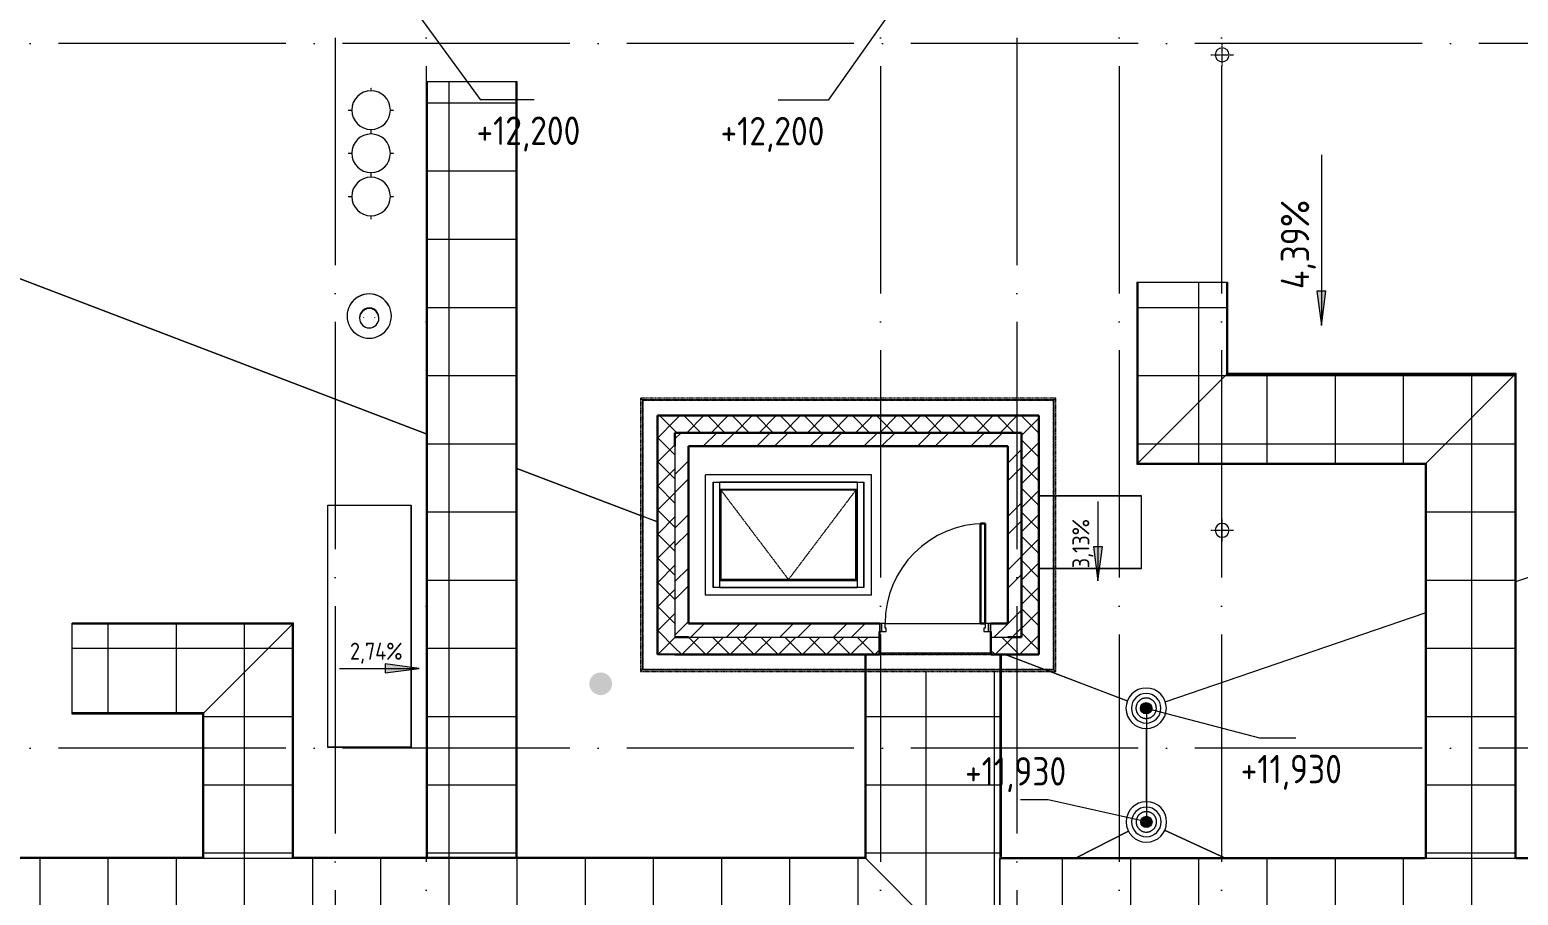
# Model space of a CAD drawing. Header units: millimetres. Extents: x -88595 to 880822, y -1054509 to -148035.
# Drawn here: x 543276 to 556376, y -275547 to -267932 of the extents above; entities that cross this region are included whole.
import ezdxf

# ---------------------------------------------------------------- set-up
doc = ezdxf.new("R2010")
doc.units = ezdxf.units.MM
for name, pattern in [('ADSK_Линия сетки', [25, 20, -2.5, 0, -2.5]), ('ADSK_Осевая', [14, 10, -2, 0, -2]), ('ADSK_Сверху', [4.5, 3, -1.5]), ('Сверху', [3.96875, 2.38125, -1.5875])]:
    doc.linetypes.add(name, pattern=pattern)
for name, color, linetype, lineweight in [('Воздуховоды', 7, 'Continuous', 18), ('Двери', 7, 'Continuous', 9), ('Крыша', 7, 'Continuous', 9), ('Линии', 7, 'Continuous', 9), ('Обобщенные модели', 7, 'Continuous', 18), ('Оборудование', 7, 'Continuous', 18), ('Ограждение', 7, 'Continuous', 9), ('Оси', 7, 'Continuous', 9), ('Отметки', 7, 'Continuous', 9), ('Размеры', 7, 'Continuous', 9), ('Стены внутренние', 7, 'Continuous', 18), ('Стены наружные', 7, 'Continuous', 18), ('Стены штриховка', 7, 'Continuous', 9), ('Трубопровод', 7, 'Continuous', 18), ('Узлы', 7, 'Continuous', 18)]:
    doc.layers.add(name, color=color, linetype=linetype, lineweight=lineweight)
doc.styles.add('GOST Common_2', font='GOST_Common.ttf', dxfattribs={"width": 0.9, "height": 350})
doc.styles.add('GOST Common_5', font='GOST_Common.ttf', dxfattribs={"width": 0.9, "height": 5})
pattern_1 = [(0, (548766.5, 663825.2), (0, 600), []), (90, (548766.5, 663825.2), (-600, 4e-14), [])]

# ---------------------------------------------------------------- blocks, each defined once
blk = doc.blocks.new('Кровля')
at = {"layer": 'Ограждение'}
h = blk.add_hatch(dxfattribs=at)
h.set_pattern_fill('FP_127', color=256, style=0, pattern_type=2)
h.set_pattern_definition([(0, (553541.5, 663825.2), (0, 600), []), (90, (553541.5, 663825.2), (-424.264, 3e-14), [])])
h.paths.add_polyline_path([(559041, 651222), (559041, 658050), (559031, 658050), (559031, 651222)])
h = blk.add_hatch(dxfattribs=at)
h.set_pattern_fill('FP_18', color=256, style=0, pattern_type=2)
h.set_pattern_definition(pattern_1)
h.paths.add_polyline_path([(559041, 651222), (559821, 651222), (559821, 658050), (559041, 658050), (559041, 651330)])
h = blk.add_hatch(dxfattribs=at)
h.set_pattern_fill('FP_126', color=256, style=0, pattern_type=2)
h.set_pattern_definition([(0, (554655.5, 663825.2), (0, 600), []), (90, (554655.5, 663825.2), (-424.264, 3e-14), [])])
h.paths.add_polyline_path([(559831, 651222), (559831, 658050), (559821, 658050), (559821, 651222)])
h = blk.add_hatch(dxfattribs=at)
h.set_pattern_fill('FP_125', color=256, style=0, pattern_type=2)
h.set_pattern_definition([(0, (556669, 663825.2), (0, 600), []), (90, (556669, 663825.2), (-424.264, 3e-14), [])])
h.paths.add_polyline_path([(565286, 654683), (565296, 654693), (565296, 656283), (565286, 656283), (565286, 654693)])
h = blk.add_hatch(dxfattribs=at)
h.set_pattern_fill('FP_18', color=256, style=0, pattern_type=2)
h.set_pattern_definition(pattern_1)
h.paths.add_polyline_path([(565296, 654693), (566076, 655473), (566076, 656283), (565296, 656283), (565296, 654792)])
h = blk.add_hatch(dxfattribs=at)
h.set_pattern_fill('FP_124', color=256, style=0, pattern_type=2)
h.set_pattern_definition([(0, (557783, 663825.2), (0, 600), []), (90, (557783, 663825.2), (-424.264, 3e-14), [])])
h.paths.add_polyline_path([(566076, 655473), (566086, 655483), (566086, 656283), (566076, 656283), (566076, 655483)])
h = blk.add_hatch(dxfattribs=at)
h.set_pattern_fill('FP_18', color=256, style=0, pattern_type=2)
h.set_pattern_definition(pattern_1)
h.paths.add_polyline_path([(566710, 654693), (567833, 654693), (568613, 655473), (566076, 655473), (565296, 654693), (566618, 654693)])
h = blk.add_hatch(dxfattribs=at)
h.set_pattern_fill('FP_122', color=256, style=0, pattern_type=2)
h.set_pattern_definition([(0, (548766.5, 660011.07), (0, 424.264), []), (90, (548766.5, 660011.1), (-600, 4e-14), [])])
h.paths.add_polyline_path([(568592, 655473), (568613, 655473), (568623, 655483), (566086, 655483), (566076, 655473), (568292, 655473)])
h = blk.add_hatch(dxfattribs=at)
h.set_pattern_fill('FP_25', color=256, style=0, pattern_type=2)
h.set_pattern_definition(pattern_1)
h.paths.add_polyline_path([(567920, 651212), (568613, 651212), (568613, 655473), (567833, 654693), (567833, 651212)])
h = blk.add_hatch(dxfattribs=at)
h.set_pattern_fill('FP_120', color=256, style=0, pattern_type=2)
h.set_pattern_definition([(0, (559051.7, 663825.2), (0, 600), []), (90, (559051.72, 663825.2), (-424.264, 3e-14), [])])
h.paths.add_polyline_path([(568613, 651212), (568623, 651212), (568623, 655483), (568613, 655473), (568613, 651222)])
h = blk.add_hatch(dxfattribs=at)
h.set_pattern_fill('FP_123', color=256, style=0, pattern_type=2)
h.set_pattern_definition([(0, (548766.5, 658897.07), (0, 424.264), []), (90, (548766.5, 658897.1), (-600, 4e-14), [])])
h.paths.add_polyline_path([(567823, 654683), (567833, 654693), (565296, 654693), (565286, 654683), (567548, 654683)])
h = blk.add_hatch(dxfattribs=at)
h.set_pattern_fill('FP_121', color=256, style=0, pattern_type=2)
h.set_pattern_definition([(0, (557937.7, 663825.2), (0, 600), []), (90, (557937.72, 663825.2), (-424.264, 3e-14), [])])
h.paths.add_polyline_path([(567823, 651212), (567833, 651212), (567833, 654693), (567823, 654683), (567823, 651222)])
h = blk.add_hatch(dxfattribs=at)
h.set_pattern_fill('FP_81', color=256, style=0, pattern_type=2)
h.set_pattern_definition([(0, (548766.5, 656956.8), (0, 424.264), []), (90, (548766.5, 656956.8), (-600, 4e-14), [])])
h.paths.add_polyline_path([(557856, 653274), (557866, 653284), (555916, 653284), (555916, 653274), (557500, 653274)])
h = blk.add_hatch(dxfattribs=at)
h.set_pattern_fill('FP_18', color=256, style=0, pattern_type=2)
h.set_pattern_definition(pattern_1)
h.paths.add_polyline_path([(557076, 652494), (557856, 653274), (555916, 653274), (555916, 652494), (556942, 652494)])
h = blk.add_hatch(dxfattribs=at)
h.set_pattern_fill('FP_18', color=256, style=0, pattern_type=2)
h.set_pattern_definition(pattern_1)
h.paths.add_polyline_path([(557128, 651212), (557856, 651212), (557856, 653274), (557076, 652494), (557076, 651212)])
h = blk.add_hatch(dxfattribs=at)
h.set_pattern_fill('FP_83', color=256, style=0, pattern_type=2)
h.set_pattern_definition([(0, (551718, 663825.2), (0, 600), []), (90, (551718, 663825.2), (-424.264, 3e-14), [])])
h.paths.add_polyline_path([(557866, 651212), (557866, 653284), (557856, 653274), (557856, 651212)])
h = blk.add_hatch(dxfattribs=at)
h.set_pattern_fill('FP_18', color=256, style=0, pattern_type=2)
h.set_pattern_definition(pattern_1)
h.paths.add_polyline_path([(564082, 650032), (564082, 652858), (562902, 652858), (562902, 651212), (564013, 650102)])
h.paths.add_polyline_path([(564001, 653008), (564001, 653022), (563021, 653022), (563021, 653008), (563884, 653008)])
h = blk.add_hatch(dxfattribs=at)
h.set_pattern_fill('FP_64', color=256, style=0, pattern_type=2)
h.set_pattern_definition([(0, (557477.2, 663825.2), (0, 600), []), (90, (557477.2, 663825.2), (-424.264, 3e-14), [])])
h.paths.add_polyline_path([(562902, 651212), (562902, 652858), (562892, 652858), (562892, 651222)])
h = blk.add_hatch(dxfattribs=at)
h.set_pattern_fill('FP_63', color=256, style=0, pattern_type=2)
h.set_pattern_definition([(0, (554781.2, 663825.2), (0, 600), []), (90, (554781.2, 663825.2), (-424.264, 3e-14), [])])
h.paths.add_polyline_path([(564082, 651212), (564092, 651222), (564092, 652858), (564082, 652858), (564082, 651222)])
h = blk.add_hatch(dxfattribs=at)
h.set_pattern_fill('FP_80', color=256, style=0, pattern_type=2)
h.set_pattern_definition([(0, (548766.5, 659752.8), (0, 424.264), []), (90, (548766.5, 659752.8), (-600, 4e-14), [])])
h.paths.add_polyline_path([(557066, 652484), (557076, 652494), (555916, 652494), (555916, 652484), (556942, 652484)])
h = blk.add_hatch(dxfattribs=at)
h.set_pattern_fill('FP_82', color=256, style=0, pattern_type=2)
h.set_pattern_definition([(0, (554514, 663825.2), (0, 600), []), (90, (554514, 663825.2), (-424.264, 3e-14), [])])
h.paths.add_polyline_path([(557076, 651212), (557076, 652494), (557066, 652484), (557066, 651212)])
h = blk.add_hatch(dxfattribs=at)
h.set_pattern_fill('FP_25', color=256, style=0, pattern_type=2)
h.set_pattern_definition(pattern_1)
h.paths.add_polyline_path([(564082, 650032), (562902, 651212), (516283, 651212), (516283, 650032), (564013, 650032)])
h = blk.add_hatch(dxfattribs=at)
h.set_pattern_fill('FP_66', color=256, style=0, pattern_type=2)
h.set_pattern_definition([(0, (548766.5, 655875.84), (0, 424.264), []), (90, (548766.5, 655875.84), (-600, 4e-14), [])])
h.paths.add_polyline_path([(562892, 651212), (562902, 651212), (562892, 651222), (557866, 651222), (557866, 651212), (562710, 651212)])
h.paths.add_polyline_path([(517681, 651212), (534310, 651212), (534300, 651222), (517083, 651222), (517083, 651212)])
h.paths.add_polyline_path([(557066, 651212), (557066, 651222), (535100, 651222), (535090, 651212), (556756, 651212)])
h = blk.add_hatch(dxfattribs=at)
h.set_pattern_fill('FP_67', color=256, style=0, pattern_type=2)
h.set_pattern_definition([(0, (548766.5, 655870.84), (0, 424.264), []), (90, (548766.5, 655870.84), (-600, 4e-14), [])])
h.paths.add_polyline_path([(564082, 651212), (567823, 651212), (567823, 651222), (564092, 651222)])
h.paths.add_polyline_path([(582872, 651212), (582882, 651212), (582882, 651222), (578182, 651222), (578182, 651212), (582806, 651212)])
h.paths.add_polyline_path([(571270, 651212), (577382, 651212), (577382, 651222), (568623, 651222), (568623, 651212), (570897, 651212)])
h = blk.add_hatch(dxfattribs=at)
h.set_pattern_fill('FP_68', color=256, style=0, pattern_type=2)
h.set_pattern_definition([(0, (548766.5, 663815.2), (0, 600), []), (90, (548766.5, 663815.2), (-600, 4e-14), [])])
h.paths.add_polyline_path([(573130, 650032), (582882, 650032), (582882, 651212), (564082, 651212), (564082, 650032), (572758, 650032)])
at = {"layer": 'Отметки'}
h = blk.add_hatch(color=256, dxfattribs=at)
edge = h.paths.add_edge_path()
edge.add_arc((565369, 652535), 50, 0, 360)
h = blk.add_hatch(color=256, dxfattribs=at)
edge = h.paths.add_edge_path()
edge.add_arc((565371, 651535), 50, 0, 360)
at = {"layer": 'Размеры'}
for points in [[(566911, 655904), (566951, 656204), (566872, 656204)], [(564945, 653655), (564984, 653955), (564905, 653955)], [(558970, 652886), (558670, 652925), (558670, 652846)]]:
    blk.add_hatch(color=256, dxfattribs=at).paths.add_polyline_path(points)
at = {"layer": 'Узлы'}
blk.add_hatch(color=256, dxfattribs=at).paths.add_polyline_path([(560568, 652650), (560594, 652654), (560618, 652664), (560639, 652680), (560655, 652700), (560665, 652725), (560668, 652750), (560665, 652776), (560655, 652800), (560639, 652821), (560618, 652837), (560594, 652847), (560568, 652850), (560542, 652847), (560518, 652837), (560497, 652821), (560481, 652800), (560471, 652776), (560468, 652750), (560471, 652725), (560481, 652700), (560497, 652680), (560518, 652664), (560542, 652654)])
at = {"layer": 'Воздуховоды', "linetype": 'ADSK_Осевая'}
for p, q in [((558547, 657968), (558547, 657998)), ((558347, 657798), (558378, 657798)), ((558716, 657798), (558747, 657798)), ((558547, 657598), (558547, 657628)), ((558547, 657588), (558547, 657618)), ((558347, 657418), (558378, 657418)), ((558716, 657418), (558747, 657418)), ((558547, 657218), (558547, 657248)), ((558547, 657208), (558547, 657238)), ((558347, 657038), (558378, 657038)), ((558716, 657038), (558747, 657038)), ((558547, 656838), (558547, 656868))]:
    blk.add_line(p, q, dxfattribs=at)
at = {"layer": 'Воздуховоды'}
for centre, start, end in [((558547, 657798), 90, 270), ((558547, 657798), 270, 90), ((558547, 657418), 90, 270), ((558547, 657418), 270, 90), ((558547, 657038), 90, 270), ((558547, 657038), 270, 90)]:
    blk.add_arc(centre, 170, start, end, dxfattribs=at)
at = {"layer": 'Двери', "extrusion": (0, 0, -1)}
for p, q in [((561558, 654523), (561558, 653597)), ((561559, 654523), (561559, 654523)), ((561559, 654523), (561616, 654523)), ((561616, 654523), (561616, 654523)), ((561618, 653597), (561618, 654523)), ((562824, 654523), (561618, 654523)), ((561618, 654522), (561618, 654523)), ((561618, 654465), (561618, 654522)), ((562824, 654523), (562824, 653597)), ((562824, 654523), (562824, 654522)), ((562824, 654522), (562824, 654465)), ((562825, 654523), (562825, 654523)), ((562825, 654523), (562882, 654523)), ((562882, 654523), (562882, 654523)), ((562884, 653597), (562884, 654523)), ((561618, 654463), (561618, 654465)), ((561618, 654463), (562824, 654463)), ((561621, 654460), (562821, 654460)), ((561621, 653660), (561621, 654460)), ((562817, 654457), (561624, 654457)), ((561624, 654457), (561624, 653664)), ((561625, 654456), (562816, 654456)), ((561625, 653665), (561625, 654456)), ((562814, 654454), (561627, 654454)), ((561627, 654454), (561627, 653667)), ((562814, 654454), (561627, 654454)), ((561627, 654454), (561627, 653667)), ((562814, 653667), (562814, 654454)), ((562814, 653667), (562814, 654454)), ((562816, 654456), (562816, 653665)), ((562817, 653664), (562817, 654457)), ((562821, 654460), (562821, 653660)), ((562824, 654465), (562824, 654463)), ((561616, 653597), (561559, 653597)), ((561559, 653597), (561559, 653597)), ((561616, 653597), (561616, 653597)), ((562824, 653657), (561618, 653657)), ((561618, 653656), (561618, 653657)), ((561618, 653599), (561618, 653656)), ((561618, 653597), (561618, 653599)), ((561618, 653597), (562824, 653597)), ((562821, 653660), (561621, 653660)), ((562817, 653664), (561624, 653664)), ((562816, 653665), (561625, 653665)), ((562814, 653667), (561627, 653667)), ((561627, 653667), (562814, 653667)), ((562824, 653657), (562824, 653656)), ((562824, 653656), (562824, 653599)), ((562824, 653599), (562824, 653597)), ((562882, 653597), (562825, 653597)), ((562825, 653597), (562825, 653597)), ((562882, 653597), (562882, 653597))]:
    blk.add_line(p, q, dxfattribs=at)
at = {"layer": 'Двери', "lineweight": 30}
for p, q in [((563951, 654160), (563911, 654160)), ((563911, 654160), (563911, 653280)), ((563951, 653280), (563951, 654160)), ((563911, 653280), (563951, 653280))]:
    blk.add_line(p, q, dxfattribs=at)
at = {"layer": 'Двери'}
for p, q in [((563041, 653280), (563021, 653280)), ((563021, 653280), (563021, 653210)), ((563021, 653210), (563041, 653210)), ((563071, 653280), (563041, 653280)), ((563041, 653280), (563041, 653210)), ((563041, 653210), (563041, 653280)), ((563041, 653210), (563081, 653210)), ((563071, 653240), (563071, 653280)), ((563081, 653240), (563071, 653240)), ((563081, 653210), (563081, 653240)), ((563951, 653240), (563941, 653240)), ((563941, 653240), (563941, 653210)), ((563941, 653210), (563981, 653210)), ((563981, 653280), (563951, 653280)), ((563951, 653280), (563951, 653240)), ((563981, 653210), (563981, 653280)), ((564001, 653280), (563981, 653280)), ((563981, 653280), (563981, 653210)), ((563981, 653210), (564001, 653210)), ((564001, 653210), (564001, 653280))]:
    blk.add_line(p, q, dxfattribs=at)
blk.add_arc((563951, 653280), 880, 90, 180, dxfattribs=at)
at = {"layer": 'Крыша'}
for p, q in [((559031, 654951), (549635, 658531)), ((549635, 658531), (559031, 654951)), ((568623, 653649), (577382, 656648)), ((560918, 654232), (559831, 654646)), ((559831, 654646), (560918, 654232)), ((561559, 653597), (561559, 654523)), ((561559, 654523), (562884, 654523)), ((562884, 654523), (562884, 653597)), ((564423, 654405), (564568, 654405)), ((564573, 654405), (565324, 654405)), ((565324, 654405), (565324, 653765)), ((558168, 654321), (558898, 654321)), ((558168, 652193), (558168, 654321)), ((558898, 654321), (558898, 652193)), ((560924, 654230), (561069, 654175)), ((561069, 654174), (560924, 654229)), ((564568, 653765), (564423, 653765)), ((565324, 653765), (564573, 653765)), ((562884, 653597), (561559, 653597)), ((565536, 652592), (567823, 653375)), ((561071, 653008), (561221, 653008)), ((564512, 652862), (564128, 653008)), ((564129, 653008), (564514, 652862)), ((564514, 652861), (564513, 652862)), ((564514, 652862), (564516, 652861)), ((564516, 652861), (564514, 652861)), ((564516, 652861), (564517, 652861)), ((564519, 652859), (564517, 652860)), ((564519, 652860), (564521, 652859)), ((564522, 652858), (564519, 652859)), ((564521, 652859), (564523, 652858)), ((564523, 652858), (564522, 652858)), ((564523, 652858), (564525, 652858)), ((565204, 652598), (564524, 652858)), ((564525, 652858), (565205, 652599)), ((565371, 651713), (565371, 652358)), ((558898, 652193), (558168, 652193)), ((564758, 651222), (565213, 651455)), ((565213, 651455), (564758, 651222)), ((566052, 651222), (565531, 651462)), ((565531, 651462), (566052, 651222))]:
    blk.add_line(p, q, dxfattribs=at)
at = {"layer": 'Линии', "lineweight": 18}
for p, q in [((561491, 653530), (561491, 654590)), ((562951, 654590), (561491, 654590)), ((562951, 653530), (562951, 654590)), ((562951, 653530), (561491, 653530))]:
    blk.add_line(p, q, dxfattribs=at)
at = {"layer": 'Линии', "linetype": 'ADSK_Сверху'}
for p, q in [((561627, 654454), (562221, 653667)), ((562221, 653667), (562814, 654454)), ((565371, 652535), (565371, 651535))]:
    blk.add_line(p, q, dxfattribs=at)
at = {"layer": 'Обобщенные модели', "linetype": 'Сверху'}
for p, q in [((560918, 655263), (560918, 652858)), ((564574, 655263), (560918, 655263)), ((560922, 655259), (560936, 655245)), ((560939, 655242), (560922, 655259)), ((560936, 655245), (560933, 655248)), ((560933, 655248), (560933, 652873)), ((560933, 655248), (560936, 655245)), ((564558, 655248), (560933, 655248)), ((560936, 655245), (560936, 652876)), ((560936, 655245), (560936, 652875)), ((560936, 655245), (560939, 655242)), ((564555, 655245), (560936, 655245)), ((564556, 655245), (560936, 655245)), ((560939, 655242), (560939, 652879)), ((564552, 655242), (560939, 655242)), ((564569, 655259), (564552, 655242)), ((564552, 655242), (564555, 655245)), ((564552, 652879), (564552, 655242)), ((564555, 655245), (564569, 655259)), ((564558, 655248), (564555, 655245)), ((564555, 652876), (564555, 655245)), ((564556, 655245), (564558, 655248)), ((564556, 652875), (564556, 655245)), ((564558, 652873), (564558, 655248)), ((564574, 652858), (564574, 655263)), ((561069, 653008), (561069, 655112)), ((564423, 655112), (561069, 655112)), ((561069, 655112), (561069, 653008)), ((564423, 655112), (561069, 655112)), ((564423, 655112), (564423, 653008)), ((564423, 653008), (564423, 655112)), ((564423, 653008), (561069, 653008)), ((561069, 653008), (564423, 653008)), ((560918, 652858), (564574, 652858)), ((560939, 652879), (560922, 652862)), ((560922, 652862), (560936, 652876)), ((560936, 652876), (560933, 652873)), ((560933, 652873), (560936, 652875)), ((560933, 652873), (564558, 652873)), ((560936, 652876), (560939, 652879)), ((560936, 652876), (564555, 652876)), ((560936, 652875), (564556, 652875)), ((560939, 652879), (564552, 652879)), ((564555, 652876), (564552, 652879)), ((564552, 652879), (564569, 652862)), ((564569, 652862), (564555, 652876)), ((564555, 652876), (564558, 652873)), ((564558, 652873), (564556, 652875))]:
    blk.add_line(p, q, dxfattribs=at)
for points, knots in [([(560918, 655263), (560918, 655263), (560918, 655263), (560918, 655263), (560918, 655263), (560919, 655262), (560919, 655262), (560919, 655262)], [0.6, 0.6, 0.6, 0.6, 0.7, 0.75, 0.8, 0.85, 0.9, 0.9, 0.9, 0.9]), ([(560924, 655257), (560923, 655258), (560922, 655259), (560921, 655260), (560921, 655260), (560920, 655261), (560920, 655261), (560919, 655262), (560919, 655262), (560919, 655262), (560918, 655263), (560918, 655263), (560918, 655263), (560918, 655263), (560918, 655263)], [0, 0, 0, 0, 0.1, 0.15, 0.2, 0.225, 0.25, 0.3, 0.325, 0.35, 0.4, 0.45, 0.5, 0.6, 0.6, 0.6, 0.6]), ([(560922, 655259), (560922, 655259), (560921, 655260), (560921, 655260), (560921, 655260), (560920, 655261), (560920, 655261), (560920, 655261), (560920, 655261), (560920, 655261), (560921, 655260), (560921, 655260), (560921, 655260), (560921, 655260), (560922, 655260), (560922, 655259), (560922, 655259), (560922, 655259), (560923, 655258), (560923, 655258), (560924, 655257)], [0, 0, 0, 0, 0.1, 0.15, 0.2, 0.25, 0.3, 0.4, 0.5, 0.55, 0.6, 0.65, 0.675, 0.7, 0.75, 0.8, 0.825, 0.85, 0.9, 1, 1, 1, 1]), ([(564574, 655263), (564574, 655263), (564573, 655263), (564573, 655263), (564573, 655263), (564572, 655262), (564572, 655262), (564572, 655262), (564571, 655261), (564571, 655261), (564570, 655260), (564570, 655260), (564569, 655259), (564568, 655258), (564568, 655257)], [-0.6, -0.6, -0.6, -0.6, -0.5, -0.45, -0.4, -0.35, -0.325, -0.3, -0.25, -0.225, -0.2, -0.15, -0.1, 0, 0, 0, 0]), ([(564568, 655257), (564568, 655258), (564568, 655258), (564569, 655259), (564569, 655259), (564569, 655259), (564570, 655260), (564570, 655260), (564570, 655260), (564570, 655260), (564571, 655260), (564571, 655261), (564571, 655261), (564571, 655261), (564571, 655261), (564571, 655261), (564571, 655260), (564570, 655260), (564570, 655260), (564570, 655259), (564569, 655259)], [-1, -1, -1, -1, -0.9, -0.85, -0.8, -0.775, -0.75, -0.7, -0.675, -0.65, -0.6, -0.55, -0.5, -0.4, -0.3, -0.25, -0.2, -0.15, -0.1, 0, 0, 0, 0]), ([(564571, 655261), (564571, 655261), (564572, 655262), (564572, 655262), (564573, 655263), (564573, 655263), (564573, 655263), (564574, 655263), (564574, 655263)], [-0.9664073, -0.9664073, -0.9664073, -0.9664073, -0.9, -0.85, -0.8, -0.75, -0.7, -0.6, -0.6, -0.6, -0.6]), ([(560924, 652864), (560923, 652863), (560922, 652862), (560921, 652861), (560921, 652861), (560920, 652860), (560920, 652860), (560919, 652859), (560919, 652859), (560919, 652859), (560918, 652858), (560918, 652858), (560918, 652858), (560918, 652858), (560918, 652858)], [0, 0, 0, 0, 0.1, 0.15, 0.2, 0.225, 0.25, 0.3, 0.325, 0.35, 0.4, 0.45, 0.5, 0.6, 0.6, 0.6, 0.6]), ([(560918, 652858), (560918, 652858), (560918, 652858), (560918, 652858), (560918, 652858), (560919, 652859), (560919, 652859), (560919, 652859)], [0.6, 0.6, 0.6, 0.6, 0.7, 0.75, 0.8, 0.85, 0.9, 0.9, 0.9, 0.9]), ([(560922, 652862), (560922, 652862), (560921, 652861), (560921, 652861), (560921, 652860), (560920, 652860), (560920, 652860), (560920, 652860), (560920, 652860), (560920, 652860), (560921, 652860), (560921, 652861), (560921, 652861), (560921, 652861), (560922, 652861), (560922, 652862), (560922, 652862), (560922, 652862), (560923, 652863), (560923, 652863), (560924, 652864)], [0, 0, 0, 0, 0.1, 0.15, 0.2, 0.25, 0.3, 0.4, 0.5, 0.55, 0.6, 0.65, 0.675, 0.7, 0.75, 0.8, 0.825, 0.85, 0.9, 1, 1, 1, 1]), ([(564568, 652864), (564568, 652863), (564569, 652862), (564570, 652861), (564570, 652861), (564571, 652860), (564571, 652860), (564572, 652859), (564572, 652859), (564572, 652859), (564573, 652858), (564573, 652858), (564573, 652858), (564574, 652858), (564574, 652858)], [0, 0, 0, 0, 0.1, 0.15, 0.2, 0.225, 0.25, 0.3, 0.325, 0.35, 0.4, 0.45, 0.5, 0.6, 0.6, 0.6, 0.6]), ([(564569, 652862), (564569, 652862), (564569, 652862), (564569, 652862), (564569, 652862), (564568, 652863)], [0.8, 0.8, 0.8, 0.8, 0.825, 0.85, 0.9, 0.9, 0.9, 0.9]), ([(564569, 652862), (564570, 652862), (564570, 652861), (564570, 652861), (564571, 652860), (564571, 652860), (564571, 652860), (564571, 652860), (564571, 652860), (564571, 652860), (564571, 652860), (564570, 652861), (564570, 652861), (564570, 652861), (564570, 652861), (564569, 652862), (564569, 652862)], [0, 0, 0, 0, 0.1, 0.15, 0.2, 0.25, 0.3, 0.4, 0.5, 0.55, 0.6, 0.65, 0.675, 0.7, 0.75, 0.8, 0.8, 0.8, 0.8]), ([(564574, 652858), (564574, 652858), (564573, 652858), (564573, 652858), (564573, 652858), (564572, 652859), (564572, 652859), (564571, 652860), (564571, 652860)], [0.6, 0.6, 0.6, 0.6, 0.7, 0.75, 0.8, 0.85, 0.9, 0.9664073, 0.9664073, 0.9664073, 0.9664073])]:
    blk.add_open_spline(points, degree=3, knots=knots, dxfattribs=at)
for points in [[(564571, 655260), (564571, 655261), (564571, 655261), (564571, 655261)], [(564568, 652863), (564568, 652863), (564568, 652863), (564568, 652864)], [(564571, 652860), (564571, 652860), (564571, 652860), (564571, 652861)]]:
    blk.add_open_spline(points, degree=3, dxfattribs=at)
at = {"layer": 'Оборудование'}
for p, q in [((558336, 655986), (558336, 655986)), ((558446, 655972), (558446, 655967)), ((558481, 655976), (558481, 655972)), ((558581, 655972), (558581, 655976)), ((558616, 655967), (558616, 655972)), ((558726, 655986), (558726, 655986))]:
    blk.add_line(p, q, dxfattribs=at)
at = {"layer": 'Оборудование', "flags": 128}
for points in [[(565459, 652535), (565459, 652539), (565458, 652543), (565458, 652546), (565458, 652550), (565457, 652553), (565456, 652557), (565455, 652560), (565454, 652564), (565453, 652567), (565452, 652570), (565450, 652574), (565449, 652577), (565447, 652580), (565445, 652583), (565443, 652586), (565441, 652589), (565439, 652592), (565436, 652595), (565434, 652597), (565432, 652600), (565429, 652602), (565426, 652605), (565423, 652607), (565420, 652609), (565417, 652611), (565414, 652613), (565411, 652615), (565408, 652616), (565405, 652618), (565401, 652619), (565398, 652620), (565395, 652622), (565391, 652623), (565388, 652623), (565384, 652624), (565381, 652625), (565377, 652625), (565373, 652625), (565370, 652625), (565366, 652625), (565363, 652625), (565359, 652625), (565356, 652624), (565352, 652624), (565348, 652623), (565345, 652622), (565342, 652621), (565338, 652620), (565335, 652619), (565332, 652617), (565328, 652616), (565325, 652614), (565322, 652612), (565319, 652610), (565316, 652608), (565313, 652606), (565310, 652604), (565308, 652601), (565305, 652599), (565303, 652596), (565300, 652593), (565298, 652591), (565296, 652588), (565294, 652585), (565292, 652582), (565290, 652579), (565288, 652575), (565287, 652572), (565286, 652569), (565284, 652566), (565283, 652562), (565282, 652559), (565281, 652555), (565281, 652552), (565280, 652548), (565280, 652545), (565279, 652541), (565279, 652537), (565279, 652535)], [(565279, 652535), (565279, 652532), (565279, 652528), (565280, 652525), (565280, 652521), (565281, 652518), (565282, 652514), (565283, 652511), (565284, 652507), (565285, 652504), (565286, 652500), (565288, 652497), (565289, 652494), (565291, 652491), (565293, 652488), (565295, 652485), (565297, 652482), (565299, 652479), (565301, 652476), (565304, 652474), (565306, 652471), (565309, 652469), (565312, 652466), (565314, 652464), (565317, 652462), (565320, 652460), (565323, 652458), (565327, 652456), (565330, 652455), (565333, 652453), (565336, 652452), (565340, 652450), (565343, 652449), (565347, 652448), (565350, 652448), (565354, 652447), (565357, 652446), (565361, 652446), (565364, 652446), (565368, 652446), (565372, 652446), (565375, 652446), (565379, 652446), (565382, 652447), (565386, 652447), (565389, 652448), (565393, 652449), (565396, 652450), (565400, 652451), (565403, 652452), (565406, 652454), (565410, 652455), (565413, 652457), (565416, 652459), (565419, 652461), (565422, 652463), (565425, 652465), (565427, 652467), (565430, 652470), (565433, 652472), (565435, 652475), (565438, 652477), (565440, 652480), (565442, 652483), (565444, 652486), (565446, 652489), (565448, 652492), (565449, 652495), (565451, 652499), (565452, 652502), (565454, 652505), (565455, 652509), (565456, 652512), (565457, 652516), (565457, 652519), (565458, 652523), (565458, 652526), (565459, 652530), (565459, 652534), (565459, 652535)], [(565460, 651535), (565460, 651539), (565460, 651543), (565460, 651546), (565459, 651550), (565459, 651553), (565458, 651557), (565457, 651560), (565456, 651564), (565455, 651567), (565453, 651570), (565452, 651574), (565450, 651577), (565448, 651580), (565447, 651583), (565445, 651586), (565443, 651589), (565440, 651592), (565438, 651595), (565436, 651597), (565433, 651600), (565430, 651602), (565428, 651605), (565425, 651607), (565422, 651609), (565419, 651611), (565416, 651613), (565413, 651615), (565410, 651616), (565406, 651618), (565403, 651619), (565400, 651620), (565396, 651622), (565393, 651623), (565389, 651623), (565386, 651624), (565382, 651625), (565379, 651625), (565375, 651625), (565371, 651625), (565368, 651625), (565364, 651625), (565361, 651625), (565357, 651624), (565354, 651624), (565350, 651623), (565347, 651622), (565343, 651621), (565340, 651620), (565336, 651619), (565333, 651617), (565330, 651616), (565327, 651614), (565324, 651612), (565321, 651610), (565318, 651608), (565315, 651606), (565312, 651604), (565309, 651601), (565307, 651599), (565304, 651596), (565302, 651593), (565300, 651591), (565297, 651588), (565295, 651585), (565293, 651582), (565292, 651579), (565290, 651575), (565289, 651572), (565287, 651569), (565286, 651566), (565285, 651562), (565284, 651559), (565283, 651555), (565282, 651552), (565282, 651548), (565281, 651545), (565281, 651541), (565281, 651537), (565281, 651535)], [(565281, 651535), (565281, 651532), (565281, 651528), (565281, 651525), (565282, 651521), (565282, 651518), (565283, 651514), (565284, 651511), (565285, 651507), (565286, 651504), (565288, 651500), (565289, 651497), (565291, 651494), (565293, 651491), (565294, 651488), (565296, 651485), (565298, 651482), (565301, 651479), (565303, 651476), (565305, 651474), (565308, 651471), (565311, 651469), (565313, 651466), (565316, 651464), (565319, 651462), (565322, 651460), (565325, 651458), (565328, 651456), (565331, 651455), (565335, 651453), (565338, 651452), (565341, 651450), (565345, 651449), (565348, 651448), (565352, 651448), (565355, 651447), (565359, 651446), (565362, 651446), (565366, 651446), (565370, 651446), (565373, 651446), (565377, 651446), (565380, 651446), (565384, 651447), (565387, 651447), (565391, 651448), (565394, 651449), (565398, 651450), (565401, 651451), (565405, 651452), (565408, 651454), (565411, 651455), (565414, 651457), (565417, 651459), (565420, 651461), (565423, 651463), (565426, 651465), (565429, 651467), (565432, 651470), (565434, 651472), (565437, 651475), (565439, 651477), (565441, 651480), (565444, 651483), (565446, 651486), (565448, 651489), (565449, 651492), (565451, 651495), (565453, 651499), (565454, 651502), (565455, 651505), (565456, 651509), (565457, 651512), (565458, 651516), (565459, 651519), (565459, 651523), (565460, 651526), (565460, 651530), (565460, 651534), (565460, 651535)]]:
    blk.add_lwpolyline(points, dxfattribs=at)
at = {"layer": 'Оборудование'}
for centre, radius, start, end in [((565369, 652535), 178, 0, 180), ((565369, 652535), 130, 0, 180), ((565369, 652535), 178, 180, 0), ((565369, 652535), 130, 180, 0), ((565371, 651535), 178, 0, 180), ((565371, 651535), 130, 0, 180), ((565371, 651535), 178, 180, 0), ((565371, 651535), 130, 180, 0)]:
    blk.add_arc(centre, radius, start, end, dxfattribs=at)
for centre, major_axis, start_param, end_param in [((558531, 655986), (195, 0), 0, 3.141593), ((558531, 655986), (195, 0), 0.483322, 2.658271), ((558531, 655972), (85, 0), 0, 3.141593), ((558531, 655967), (85, 0), 0, 3.141593), ((558531, 655986), (-195, 0), 0, 3.141593), ((558531, 655967), (85, 0), 3.141593, 6.283185)]:
    blk.add_ellipse(centre, major_axis=major_axis, ratio=0.999038, start_param=start_param, end_param=end_param, dxfattribs=at)
at = {"layer": 'Ограждение'}
for p, q in [((559031, 658050), (559041, 658050)), ((559031, 658050), (559031, 651222)), ((559041, 658050), (559821, 658050)), ((559041, 658050), (559041, 651222)), ((559821, 658050), (559831, 658050)), ((559821, 658050), (559821, 651222)), ((559831, 658050), (559831, 651222)), ((565286, 656283), (565296, 656283)), ((565286, 656283), (565286, 654683)), ((565296, 656283), (566076, 656283)), ((565296, 656283), (565296, 654693)), ((566076, 656283), (566086, 656283)), ((566076, 656283), (566076, 655473)), ((566086, 656283), (566086, 655483)), ((566076, 655473), (565296, 654693)), ((566086, 655483), (566076, 655473)), ((566076, 655473), (568613, 655473)), ((566086, 655483), (568623, 655483)), ((568613, 655473), (567833, 654693)), ((568623, 655483), (568613, 655473)), ((568613, 655473), (568613, 651212)), ((568623, 655483), (568623, 651212)), ((565296, 654693), (565286, 654683)), ((565286, 654683), (567823, 654683)), ((565296, 654693), (567833, 654693)), ((567833, 654693), (567823, 654683)), ((567823, 654683), (567823, 651212)), ((567833, 654693), (567833, 651212)), ((555916, 653274), (555916, 653284)), ((557866, 653284), (555916, 653284)), ((555916, 652494), (555916, 653274)), ((557856, 653274), (555916, 653274)), ((557076, 652494), (557856, 653274)), ((557856, 653274), (557866, 653284)), ((557856, 651212), (557856, 653274)), ((557866, 651212), (557866, 653284)), ((562892, 653008), (562892, 652879)), ((562902, 653008), (562902, 652879)), ((563021, 653022), (564001, 653022)), ((564082, 653008), (564082, 652995)), ((564082, 652994), (564082, 652879)), ((564092, 653008), (564092, 652995)), ((564092, 652995), (564092, 652879)), ((562892, 652879), (562892, 652876)), ((562892, 652876), (562892, 652873)), ((562892, 652873), (562892, 652864)), ((562892, 652858), (562892, 651222)), ((562902, 652879), (562902, 652876)), ((562902, 652876), (562902, 652873)), ((562902, 652873), (562902, 652864)), ((562902, 652858), (562902, 651212)), ((564082, 652879), (564082, 652876)), ((564082, 652876), (564082, 652873)), ((564082, 652873), (564082, 652862)), ((564082, 652858), (564082, 650032)), ((564092, 652879), (564092, 652876)), ((564092, 652876), (564092, 652873)), ((564092, 652873), (564092, 652862)), ((564092, 652858), (564092, 651222)), ((555916, 652484), (555916, 652494)), ((557076, 652494), (555916, 652494)), ((557066, 652484), (555916, 652484)), ((557066, 652484), (557076, 652494)), ((557066, 651212), (557066, 652484)), ((557076, 651212), (557076, 652494)), ((557066, 651212), (517083, 651212)), ((557066, 651222), (549376, 651222)), ((557076, 651212), (557066, 651212)), ((557856, 651212), (557076, 651212)), ((557866, 651212), (557856, 651212)), ((559031, 651222), (557866, 651222)), ((562902, 651212), (557866, 651212)), ((559041, 651222), (559031, 651222)), ((559821, 651222), (559041, 651222)), ((559831, 651222), (559821, 651222)), ((562892, 651222), (559831, 651222)), ((562892, 651222), (562902, 651212)), ((562902, 651212), (564082, 650032)), ((564082, 650032), (564082, 651212)), ((564082, 651212), (567823, 651212)), ((564092, 651222), (567823, 651222)), ((567833, 651212), (567823, 651212)), ((568613, 651212), (567833, 651212)), ((568623, 651212), (568613, 651212)), ((568623, 651222), (577382, 651222)), ((568623, 651212), (577382, 651212))]:
    blk.add_line(p, q, dxfattribs=at)
at = {"layer": 'Оси', "linetype": 'ADSK_Линия сетки', "ltscale": 100}
for p, q in [((558231, 695936), (558231, 631229)), ((564231, 695936), (564231, 631229)), ((559031, 660685), (559031, 629959)), ((563031, 660685), (563031, 631229)), ((565131, 660685), (565131, 629959)), ((566031, 660685), (566031, 631229)), ((585298, 658385), (508358, 658385)), ((585298, 652185), (508358, 652185))]:
    blk.add_line(p, q, dxfattribs=at)
at = {"layer": 'Отметки', "lineweight": 20}
for p, q in [((558926, 658685), (559506, 657891)), ((563136, 658685), (562571, 657887)), ((559506, 657891), (559983, 657891)), ((562571, 657887), (562130, 657887)), ((565369, 652535), (566365, 652275)), ((566365, 652275), (566687, 652275)), ((564507, 651729), (564262, 651729)), ((565371, 651535), (564507, 651729))]:
    blk.add_line(p, q, dxfattribs=at)
at = {"layer": 'Отметки'}
for centre in [(565369, 652535), (565371, 651535)]:
    blk.add_circle(centre, 50, dxfattribs=at)
at = {"layer": 'Размеры', "lineweight": 20}
for p, q in [((566911, 657404), (566911, 655904)), ((564945, 654355), (564945, 653655)), ((558270, 652886), (558970, 652886))]:
    blk.add_line(p, q, dxfattribs=at)
at = {"layer": 'Размеры'}
for p, q in [((566951, 656204), (566872, 656204)), ((566872, 656204), (566911, 655904)), ((566911, 655904), (566951, 656204)), ((564984, 653955), (564905, 653955)), ((564905, 653955), (564945, 653655)), ((564945, 653655), (564984, 653955)), ((558970, 652886), (558670, 652925)), ((558670, 652925), (558670, 652846)), ((558670, 652846), (558970, 652886))]:
    blk.add_line(p, q, dxfattribs=at)
at = {"layer": 'Стены внутренние', "lineweight": 30}
for p, q in [((561069, 653008), (561069, 655112)), ((561069, 655112), (564423, 655112)), ((564423, 655112), (564423, 653008)), ((563021, 653008), (563021, 653160)), ((564001, 653008), (564001, 653160)), ((561221, 653008), (563021, 653008)), ((564423, 653008), (564001, 653008))]:
    blk.add_line(p, q, dxfattribs=at)
at = {"layer": 'Стены внутренние', "linetype": 'Continuous', "lineweight": 9}
for p, q in [((561069, 655088), (561071, 655088)), ((561071, 654916), (561221, 655066)), ((561221, 654977), (561087, 655110)), ((561221, 655066), (561265, 655110)), ((561450, 654960), (561300, 655110)), ((561327, 654960), (561477, 655110)), ((561371, 655110), (561370, 655112)), ((561662, 654960), (561512, 655110)), ((561539, 654960), (561689, 655110)), ((561625, 655112), (561624, 655110)), ((561874, 654960), (561724, 655110)), ((561751, 654960), (561901, 655110)), ((562086, 654960), (561936, 655110)), ((561963, 654960), (562113, 655110)), ((562298, 654960), (562148, 655110)), ((562176, 654960), (562326, 655110)), ((562510, 654960), (562360, 655110)), ((562388, 654960), (562538, 655110)), ((562446, 655112), (562445, 655110)), ((562722, 654960), (562572, 655110)), ((562600, 654960), (562750, 655110)), ((562778, 655110), (562777, 655112)), ((562935, 654960), (562785, 655110)), ((562812, 654960), (562962, 655110)), ((563147, 654960), (562997, 655110)), ((563024, 654960), (563174, 655110)), ((563359, 654960), (563209, 655110)), ((563236, 654960), (563386, 655110)), ((563571, 654960), (563421, 655110)), ((563448, 654960), (563598, 655110)), ((563783, 654960), (563633, 655110)), ((563661, 654960), (563811, 655110)), ((563995, 654960), (563845, 655110)), ((563873, 654960), (564023, 655110)), ((563952, 655110), (563951, 655112)), ((564207, 654960), (564057, 655110)), ((564085, 654960), (564235, 655110)), ((564186, 655110), (564185, 655112)), ((564271, 655109), (564269, 655110)), ((564421, 654959), (564271, 655109)), ((564271, 654934), (564421, 655084)), ((561221, 654765), (561071, 654915)), ((561237, 654960), (561221, 654977)), ((564421, 654747), (564271, 654897)), ((564271, 654722), (564421, 654872)), ((564421, 654884), (564422, 654884)), ((561069, 654783), (561071, 654783)), ((561071, 654704), (561221, 654854)), ((561221, 654553), (561071, 654703)), ((561071, 654492), (561221, 654642)), ((564421, 654535), (564271, 654685)), ((564271, 654510), (564421, 654660)), ((561221, 654341), (561071, 654491)), ((564421, 654580), (564422, 654580)), ((561071, 654280), (561221, 654430)), ((564421, 654323), (564271, 654473)), ((564271, 654298), (564421, 654448)), ((561221, 654129), (561071, 654279)), ((561071, 654068), (561221, 654218)), ((564421, 654111), (564271, 654261)), ((564271, 654086), (564421, 654236)), ((564422, 654296), (564421, 654298)), ((561069, 654173), (561071, 654173)), ((564421, 654173), (564422, 654173)), ((564422, 654093), (564421, 654094)), ((561069, 653970), (561071, 653970)), ((561221, 653917), (561071, 654067)), ((561071, 653855), (561221, 654005)), ((564421, 653899), (564271, 654049)), ((564271, 653873), (564421, 654023)), ((561221, 653705), (561071, 653855)), ((564421, 653687), (564271, 653837)), ((561071, 653643), (561221, 653793)), ((564271, 653661), (564421, 653811)), ((564421, 653767), (564422, 653767)), ((561069, 653665), (561071, 653665)), ((561221, 653492), (561071, 653642)), ((561071, 653431), (561221, 653581)), ((564421, 653474), (564271, 653624)), ((564271, 653449), (564421, 653599)), ((564421, 653462), (564422, 653462)), ((561221, 653280), (561071, 653430)), ((561071, 653219), (561221, 653369)), ((564421, 653262), (564271, 653412)), ((564271, 653237), (564421, 653387)), ((561221, 653068), (561071, 653218)), ((564310, 653160), (564271, 653200)), ((564406, 653160), (564421, 653175)), ((561069, 653056), (561071, 653056)), ((561074, 653010), (561221, 653157)), ((561221, 653157), (561224, 653160)), ((561278, 653010), (561221, 653068)), ((561286, 653010), (561436, 653160)), ((561490, 653010), (561340, 653160)), ((561498, 653010), (561648, 653160)), ((561703, 653010), (561553, 653160)), ((561711, 653010), (561861, 653160)), ((561915, 653010), (561765, 653160)), ((561923, 653010), (562073, 653160)), ((562127, 653010), (561977, 653160)), ((562135, 653010), (562285, 653160)), ((562339, 653010), (562189, 653160)), ((562347, 653010), (562497, 653160)), ((562551, 653010), (562401, 653160)), ((562559, 653010), (562709, 653160)), ((562763, 653010), (562613, 653160)), ((562771, 653010), (562921, 653160)), ((562975, 653010), (562825, 653160)), ((562983, 653010), (563019, 653046)), ((564003, 653135), (564002, 653133)), ((564036, 653010), (564003, 653044)), ((564044, 653010), (564194, 653160)), ((564248, 653010), (564098, 653160)), ((564256, 653010), (564406, 653160)), ((564421, 653050), (564310, 653160)), ((564421, 653056), (564423, 653056)), ((564421, 653047), (564421, 653046)), ((561528, 653008), (561527, 653010)), ((561585, 653010), (561583, 653008)), ((562406, 653010), (562405, 653008)), ((562640, 653010), (562639, 653008))]:
    blk.add_line(p, q, dxfattribs=at)
at = {"layer": 'Стены внутренние'}
for p, q in [((564423, 654407), (564568, 654407)), ((564573, 654407), (565326, 654407)), ((565326, 654405), (565324, 654405)), ((565326, 654407), (565326, 653763)), ((558166, 654323), (558900, 654323)), ((558166, 652191), (558166, 654323)), ((558168, 654323), (558168, 654321)), ((558898, 654321), (558900, 654321)), ((558900, 654323), (558900, 652191)), ((564568, 653763), (564423, 653763)), ((565326, 653763), (564573, 653763)), ((565324, 653765), (565324, 653763)), ((558900, 652191), (558166, 652191)), ((558168, 652193), (558168, 652191)), ((558900, 652193), (558898, 652193))]:
    blk.add_line(p, q, dxfattribs=at)
at = {"layer": 'Стены наружные', "linetype": 'Continuous', "lineweight": 9}
for p, q in [((561221, 654907), (561275, 654960)), ((561469, 654840), (561589, 654960)), ((561626, 654840), (561746, 654960)), ((561941, 654840), (562061, 654960)), ((562098, 654840), (562218, 654960)), ((562412, 654840), (562532, 654960)), ((562569, 654840), (562689, 654960)), ((562883, 654840), (563003, 654960)), ((563041, 654840), (563161, 654960)), ((563355, 654840), (563475, 654960)), ((563512, 654840), (563632, 654960)), ((563826, 654840), (563946, 654960)), ((563984, 654840), (564104, 654960)), ((564151, 654693), (564271, 654813)), ((561221, 654592), (561341, 654712)), ((564151, 654536), (564271, 654656)), ((561221, 654435), (561341, 654555)), ((561221, 654121), (561341, 654241)), ((564151, 654222), (564271, 654342)), ((564151, 654065), (564271, 654185)), ((561221, 653963), (561341, 654083)), ((564151, 653750), (564271, 653870)), ((561221, 653649), (561341, 653769)), ((564151, 653593), (564271, 653713)), ((561221, 653492), (561341, 653612)), ((564151, 653279), (564271, 653399)), ((561221, 653178), (561341, 653298)), ((561361, 653160), (561481, 653280)), ((561675, 653160), (561795, 653280)), ((561832, 653160), (561952, 653280)), ((562146, 653160), (562266, 653280)), ((562304, 653160), (562424, 653280)), ((562618, 653160), (562738, 653280)), ((562775, 653160), (562895, 653280)), ((564032, 653160), (564151, 653279)), ((564189, 653160), (564271, 653242))]:
    blk.add_line(p, q, dxfattribs=at)
at = {"layer": 'Стены наружные', "lineweight": 30}
for p, q in [((564271, 654960), (561221, 654960)), ((561221, 654960), (561221, 654840)), ((564271, 654960), (564271, 653160)), ((561341, 654840), (564151, 654840)), ((561341, 654840), (561341, 653280)), ((564151, 653280), (564151, 654840)), ((561341, 653280), (563021, 653280)), ((563021, 653160), (563021, 653210)), ((564151, 653280), (564001, 653280)), ((564001, 653160), (564001, 653210)), ((561221, 653160), (561341, 653160)), ((564271, 653160), (564151, 653160))]:
    blk.add_line(p, q, dxfattribs=at)
at = {"layer": 'Стены наружные'}
blk.add_line((563071, 653280), (563911, 653280), dxfattribs=at)
at = {"layer": 'Стены штриховка'}
for p, q in [((561069, 655110), (564423, 655110)), ((561071, 655112), (561071, 653008)), ((564421, 655112), (564421, 653008)), ((561221, 654840), (561221, 653160)), ((561341, 653160), (563021, 653160)), ((563019, 653160), (563019, 653010)), ((564001, 653160), (564151, 653160)), ((564003, 653010), (564003, 653160)), ((563019, 653010), (561069, 653010)), ((561071, 653008), (561069, 653008)), ((564423, 653010), (564003, 653010))]:
    blk.add_line(p, q, dxfattribs=at)
at = {"layer": 'Трубопровод', "linetype": 'ADSK_Осевая'}
for p, q in [((565938, 658285), (566138, 658285)), ((566038, 658185), (566038, 658385)), ((565938, 654101), (566138, 654101)), ((566038, 654001), (566038, 654201))]:
    blk.add_line(p, q, dxfattribs=at)
at = {"layer": 'Трубопровод'}
for centre, start, end in [((566038, 658285), 0, 180), ((566038, 658285), 180, 0), ((566038, 654101), 0, 180), ((566038, 654101), 180, 0)]:
    blk.add_arc(centre, 61, start, end, dxfattribs=at)
at = {"layer": 'Отметки', "style": 'GOST Common_2', "width": 0.9}
for s, p in [('+12,200', (559475, 657492)), ('+12,200', (561623, 657488)), ('+11,930', (566201, 651875)), ('+11,930', (563775, 651855))]:
    blk.add_text(s, height=250, dxfattribs=at).set_placement(p)
at = {"layer": 'Размеры', "width": 0.9}
for s, height, rotation, style, p in [('4,39%%%', 250, 90, 'GOST Common_2', (566804, 656224)), ('3,13%%%', 150, 90, 'GOST Common_5', (564869, 653767)), ('2,74%%%', 150, 360, 'GOST Common_5', (558362, 652962))]:
    blk.add_text(s, height=height, rotation=rotation, dxfattribs=dict(at, style=style)).set_placement(p)

msp = doc.modelspace()

# ---------------------------------------------------------------- block references
at = {"layer": 'Оборудование', "color": 5, "true_color": 0x0000ff}
msp.add_blockref('Кровля', (-12267, -926437), dxfattribs=at)

doc.saveas('drawing.dxf')
